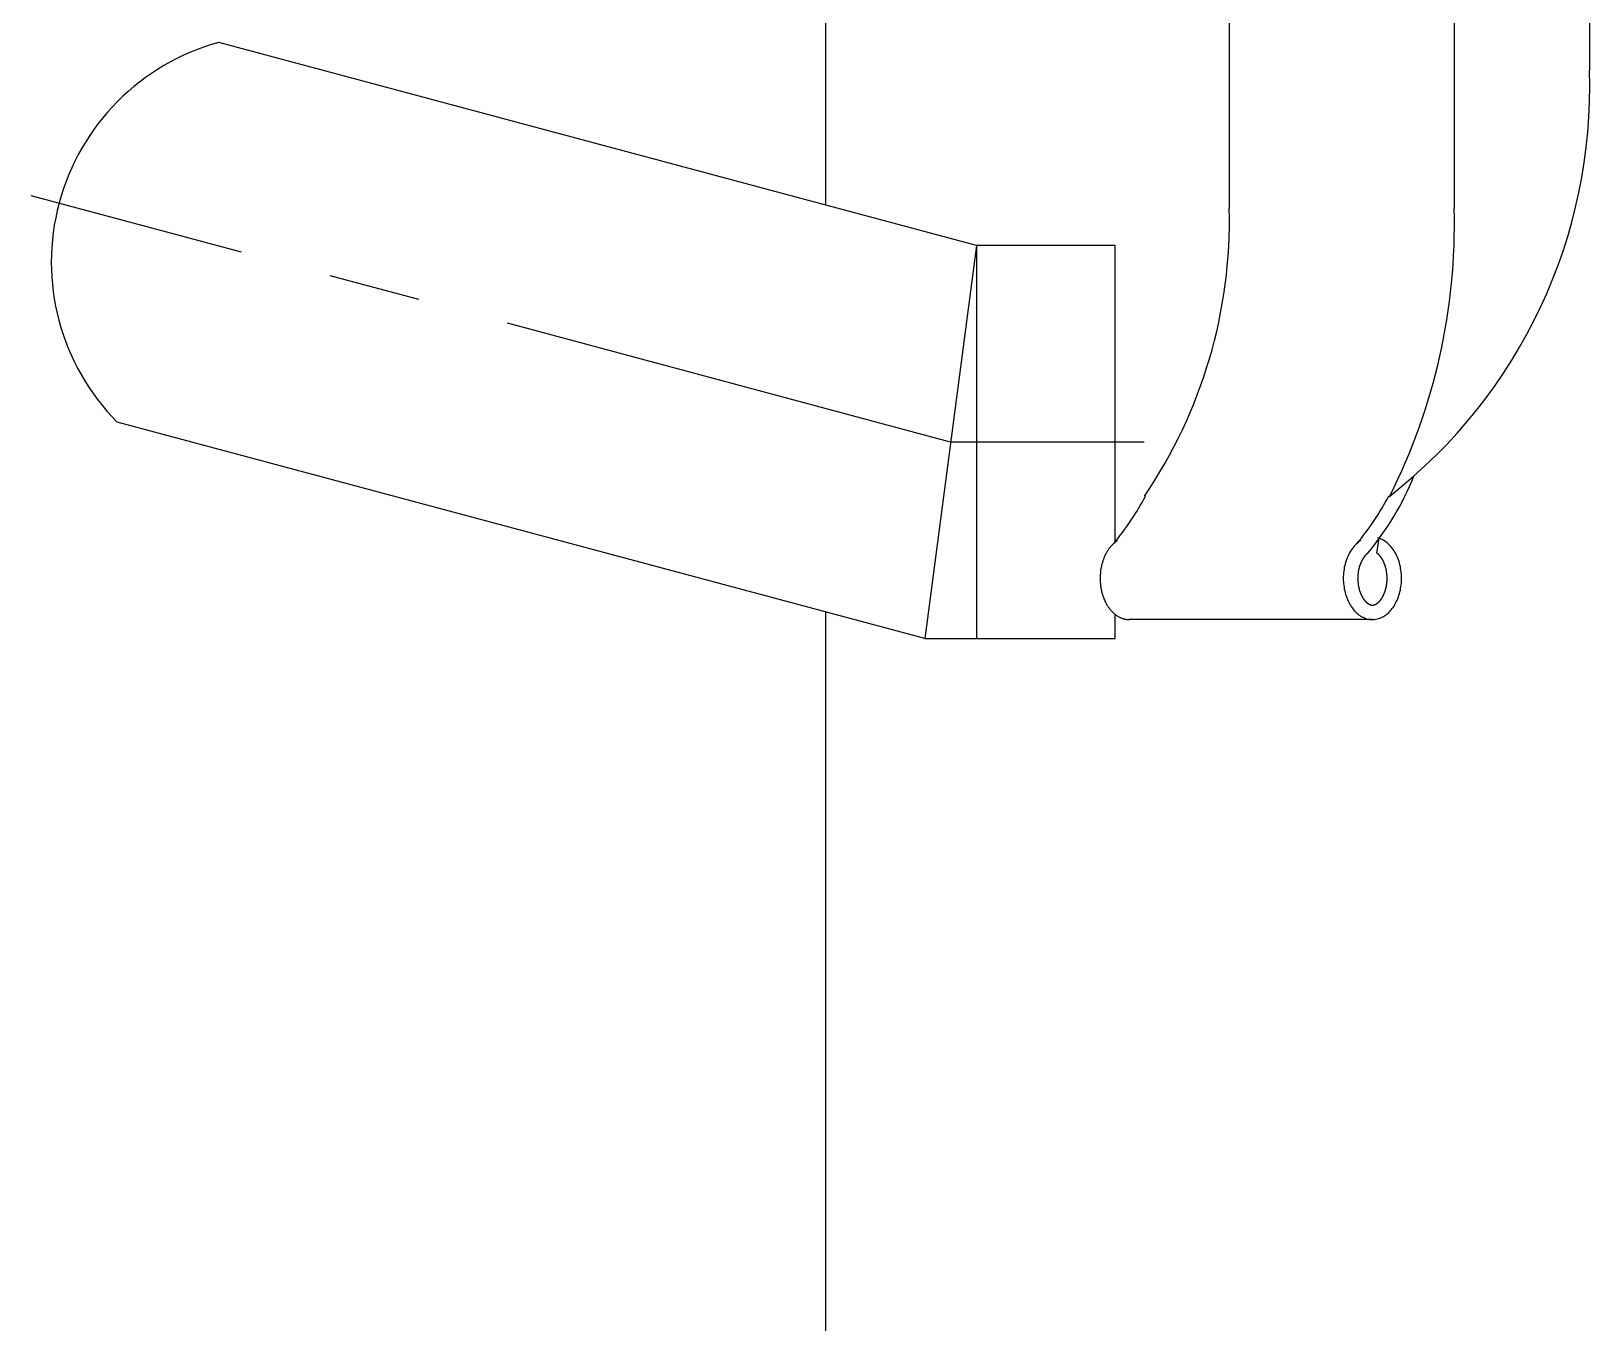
# Model space of a CAD drawing. Extents: x -248 to 886, y -950 to 197.
# Drawn here: x -235.9 to -128, y -466.4 to -377 of the extents above; entities that cross this region are included whole.
import ezdxf

# ---------------------------------------------------------------- set-up
doc = ezdxf.new("R2010")
doc.units = 0
doc.linetypes.add('CENTER', pattern=[50.8, 31.75, -6.35, 6.35, -6.35])
doc.layers.get('0').update_dxf_attribs({"linetype": 'CONTINUOUS'})
doc.layers.add('CENTER', color=1, linetype='CONTINUOUS')

msp = doc.modelspace()

# ---------------------------------------------------------------- linework, layer by layer
at = {"color": 7, "linetype": 'CONTINUOUS'}
for p, q in [((-180.9, -389), (-180.9, -347.08)), ((-152.99, -365.68), (-152.99, -389.23)), ((-137.43, -365.68), (-137.43, -389.23)), ((-128.06, -376.04), (-128.06, -379.68)), ((-170.48, -391.8), (-222.91, -377.75)), ((-170.48, -391.8), (-174.06, -419)), ((-160.88, -391.8), (-170.48, -391.8)), ((-170.48, -391.8), (-170.48, -419)), ((-160.88, -412.3), (-160.88, -391.8)), ((-174.06, -419), (-229.95, -404.02)), ((-158.86, -409.14), (-158.79, -409.14)), ((-141.96, -409.14), (-141.89, -409.14)), ((-142.78, -413.08), (-142.61, -412.06)), ((-180.9, -893.98), (-180.9, -417.16)), ((-160.88, -419), (-160.88, -417.33)), ((-143.08, -417.68), (-159.91, -417.68)), ((-174.06, -419), (-160.88, -419))]:
    msp.add_line(p, q, dxfattribs=at)
for points in [[(-160.72, -412.22, 0), (-160.75, -412.24, 0), (-160.79, -412.27, 0), (-160.83, -412.3, 0), (-160.87, -412.32, 0), (-160.91, -412.35, 0), (-160.94, -412.38, 0), (-160.98, -412.42, 0), (-161.02, -412.45, 0), (-161.05, -412.48, 0), (-161.09, -412.52, 0), (-161.12, -412.55, 0), (-161.16, -412.59, 0), (-161.19, -412.63, 0), (-161.22, -412.67, 0), (-161.26, -412.71, 0), (-161.29, -412.75, 0), (-161.32, -412.79, 0), (-161.35, -412.83, 0), (-161.38, -412.88, 0), (-161.41, -412.92, 0), (-161.44, -412.97, 0), (-161.46, -413.01, 0), (-161.49, -413.06, 0), (-161.52, -413.11, 0), (-161.54, -413.16, 0), (-161.57, -413.21, 0), (-161.59, -413.26, 0), (-161.62, -413.31, 0), (-161.64, -413.36, 0), (-161.66, -413.41, 0), (-161.68, -413.47, 0), (-161.7, -413.52, 0), (-161.72, -413.57, 0), (-161.74, -413.63, 0), (-161.76, -413.69, 0), (-161.77, -413.74, 0), (-161.79, -413.8, 0), (-161.81, -413.86, 0), (-161.82, -413.91, 0), (-161.83, -413.97, 0), (-161.84, -414.03, 0), (-161.86, -414.09, 0), (-161.87, -414.15, 0), (-161.88, -414.2, 0), (-161.89, -414.26, 0), (-161.9, -414.32, 0), (-161.9, -414.38, 0), (-161.91, -414.44, 0), (-161.91, -414.5, 0), (-161.92, -414.56, 0), (-161.92, -414.63, 0), (-161.93, -414.69, 0), (-161.93, -414.75, 0), (-161.93, -414.81, 0), (-161.93, -414.87, 0), (-161.93, -414.93, 0), (-161.92, -414.99, 0), (-161.92, -415.05, 0), (-161.92, -415.11, 0), (-161.91, -415.17, 0), (-161.91, -415.23, 0), (-161.9, -415.29, 0), (-161.89, -415.35, 0), (-161.88, -415.41, 0), (-161.88, -415.47, 0), (-161.87, -415.53, 0), (-161.85, -415.59, 0), (-161.84, -415.65, 0), (-161.83, -415.71, 0), (-161.82, -415.76, 0), (-161.8, -415.82, 0), (-161.79, -415.88, 0), (-161.77, -415.93, 0), (-161.75, -415.99, 0), (-161.74, -416.05, 0), (-161.72, -416.1, 0), (-161.7, -416.15, 0), (-161.68, -416.21, 0), (-161.66, -416.26, 0), (-161.63, -416.31, 0), (-161.61, -416.37, 0), (-161.59, -416.42, 0), (-161.56, -416.47, 0), (-161.54, -416.52, 0), (-161.51, -416.56, 0), (-161.49, -416.61, 0), (-161.46, -416.66, 0), (-161.43, -416.71, 0), (-161.4, -416.75, 0), (-161.37, -416.8, 0), (-161.34, -416.84, 0), (-161.31, -416.88, 0), (-161.28, -416.92, 0), (-161.25, -416.96, 0), (-161.22, -417, 0), (-161.18, -417.04, 0), (-161.15, -417.08, 0), (-161.12, -417.12, 0), (-161.08, -417.15, 0), (-161.05, -417.19, 0), (-161.01, -417.22, 0), (-160.97, -417.25, 0), (-160.94, -417.29, 0), (-160.9, -417.32, 0), (-160.86, -417.35, 0), (-160.82, -417.37, 0), (-160.79, -417.4, 0), (-160.75, -417.43, 0), (-160.71, -417.45, 0), (-160.67, -417.48, 0), (-160.63, -417.5, 0), (-160.59, -417.52, 0), (-160.55, -417.54, 0), (-160.5, -417.56, 0), (-160.46, -417.57, 0), (-160.42, -417.59, 0), (-160.38, -417.61, 0), (-160.34, -417.62, 0), (-160.3, -417.63, 0), (-160.25, -417.64, 0), (-160.21, -417.65, 0), (-160.17, -417.66, 0), (-160.13, -417.67, 0), (-160.08, -417.67, 0), (-160.04, -417.68, 0), (-160, -417.68, 0), (-159.96, -417.68, 0), (-159.91, -417.68, 0)], [(-143.88, -412.22, 0), (-143.97, -412.27, 0), (-144.05, -412.33, 0), (-144.12, -412.39, 0), (-144.2, -412.46, 0), (-144.27, -412.53, 0), (-144.34, -412.61, 0), (-144.41, -412.69, 0), (-144.48, -412.78, 0), (-144.54, -412.87, 0), (-144.6, -412.96, 0), (-144.66, -413.06, 0), (-144.72, -413.16, 0), (-144.77, -413.27, 0), (-144.81, -413.37, 0), (-144.86, -413.48, 0), (-144.9, -413.6, 0), (-144.94, -413.71, 0), (-144.97, -413.83, 0), (-145, -413.95, 0), (-145.03, -414.07, 0), (-145.05, -414.19, 0), (-145.06, -414.32, 0), (-145.08, -414.44, 0), (-145.09, -414.57, 0), (-145.1, -414.7, 0), (-145.1, -414.82, 0), (-145.1, -414.95, 0), (-145.09, -415.08, 0), (-145.08, -415.2, 0), (-145.07, -415.33, 0), (-145.05, -415.45, 0), (-145.03, -415.58, 0), (-145, -415.7, 0), (-144.97, -415.82, 0), (-144.94, -415.94, 0), (-144.9, -416.05, 0), (-144.86, -416.17, 0), (-144.82, -416.28, 0), (-144.77, -416.39, 0), (-144.72, -416.49, 0), (-144.67, -416.59, 0), (-144.61, -416.69, 0), (-144.55, -416.79, 0), (-144.49, -416.88, 0), (-144.42, -416.96, 0), (-144.35, -417.05, 0), (-144.28, -417.12, 0), (-144.21, -417.2, 0), (-144.13, -417.26, 0), (-144.06, -417.33, 0), (-143.98, -417.39, 0), (-143.9, -417.44, 0), (-143.81, -417.49, 0), (-143.73, -417.53, 0), (-143.64, -417.57, 0), (-143.56, -417.6, 0), (-143.47, -417.63, 0), (-143.38, -417.65, 0), (-143.29, -417.67, 0), (-143.2, -417.68, 0), (-143.11, -417.68, 0), (-143.02, -417.68, 0), (-142.93, -417.68, 0), (-142.84, -417.66, 0), (-142.75, -417.64, 0), (-142.66, -417.62, 0), (-142.58, -417.59, 0), (-142.49, -417.56, 0), (-142.41, -417.52, 0), (-142.32, -417.47, 0), (-142.24, -417.42, 0), (-142.16, -417.37, 0), (-142.08, -417.31, 0), (-142, -417.24, 0), (-141.93, -417.17, 0), (-141.86, -417.09, 0), (-141.79, -417.01, 0), (-141.72, -416.93, 0), (-141.65, -416.84, 0), (-141.59, -416.75, 0), (-141.53, -416.65, 0), (-141.48, -416.56, 0), (-141.43, -416.45, 0), (-141.38, -416.35, 0), (-141.33, -416.24, 0), (-141.29, -416.12, 0), (-141.25, -416.01, 0), (-141.21, -415.89, 0), (-141.18, -415.77, 0), (-141.15, -415.65, 0), (-141.13, -415.53, 0), (-141.11, -415.41, 0), (-141.09, -415.28, 0), (-141.08, -415.16, 0), (-141.07, -415.03, 0), (-141.07, -414.9, 0), (-141.07, -414.78, 0), (-141.07, -414.65, 0), (-141.08, -414.52, 0), (-141.09, -414.4, 0), (-141.11, -414.27, 0), (-141.13, -414.15, 0), (-141.15, -414.03, 0), (-141.18, -413.9, 0), (-141.21, -413.79, 0), (-141.24, -413.67, 0), (-141.28, -413.56, 0), (-141.32, -413.44, 0), (-141.37, -413.33, 0), (-141.42, -413.23, 0), (-141.47, -413.12, 0), (-141.53, -413.02, 0), (-141.59, -412.93, 0), (-141.65, -412.83, 0), (-141.71, -412.75, 0), (-141.78, -412.66, 0), (-141.85, -412.58, 0), (-141.92, -412.51, 0), (-141.99, -412.44, 0), (-142.07, -412.37, 0), (-142.15, -412.31, 0), (-142.23, -412.25, 0), (-142.31, -412.2, 0), (-142.4, -412.15, 0), (-142.48, -412.11, 0), (-142.57, -412.08, 0), (-142.65, -412.05, 0), (-142.74, -412.02, 0)]]:
    msp.add_polyline3d(points, dxfattribs=at)
at = {"color": 7}
msp.add_polyline3d([(-143.43, -413.12, 0), (-143.43, -413.12, 0), (-143.44, -413.12, 0), (-143.44, -413.13, 0), (-143.45, -413.13, 0), (-143.45, -413.13, 0), (-143.45, -413.14, 0), (-143.46, -413.14, 0), (-143.46, -413.14, 0), (-143.47, -413.15, 0), (-143.47, -413.15, 0), (-143.47, -413.15, 0), (-143.48, -413.16, 0), (-143.48, -413.16, 0), (-143.49, -413.16, 0), (-143.49, -413.17, 0), (-143.5, -413.17, 0), (-143.5, -413.18, 0), (-143.5, -413.18, 0), (-143.51, -413.18, 0), (-143.51, -413.19, 0), (-143.52, -413.19, 0), (-143.52, -413.19, 0), (-143.53, -413.2, 0), (-143.53, -413.2, 0), (-143.53, -413.21, 0), (-143.54, -413.21, 0), (-143.54, -413.22, 0), (-143.55, -413.22, 0), (-143.55, -413.23, 0), (-143.56, -413.23, 0), (-143.56, -413.23, 0), (-143.56, -413.24, 0), (-143.57, -413.24, 0), (-143.57, -413.25, 0), (-143.58, -413.25, 0), (-143.58, -413.26, 0), (-143.59, -413.26, 0), (-143.59, -413.27, 0), (-143.59, -413.27, 0), (-143.6, -413.28, 0), (-143.6, -413.28, 0), (-143.61, -413.29, 0), (-143.61, -413.29, 0), (-143.62, -413.3, 0), (-143.62, -413.3, 0), (-143.62, -413.31, 0), (-143.63, -413.31, 0), (-143.63, -413.32, 0), (-143.64, -413.32, 0), (-143.64, -413.33, 0), (-143.65, -413.33, 0), (-143.65, -413.34, 0), (-143.65, -413.35, 0), (-143.66, -413.35, 0), (-143.66, -413.36, 0), (-143.67, -413.36, 0), (-143.67, -413.37, 0), (-143.68, -413.37, 0), (-143.68, -413.38, 0), (-143.68, -413.38, 0), (-143.69, -413.39, 0), (-143.69, -413.4, 0), (-143.7, -413.4, 0), (-143.7, -413.41, 0), (-143.71, -413.42, 0), (-143.71, -413.42, 0), (-143.71, -413.43, 0), (-143.72, -413.43, 0), (-143.72, -413.44, 0), (-143.73, -413.45, 0), (-143.73, -413.45, 0), (-143.73, -413.46, 0), (-143.74, -413.46, 0), (-143.74, -413.47, 0), (-143.75, -413.48, 0), (-143.75, -413.49, 0), (-143.75, -413.49, 0), (-143.76, -413.5, 0), (-143.76, -413.5, 0), (-143.77, -413.51, 0), (-143.77, -413.52, 0), (-143.78, -413.52, 0), (-143.78, -413.53, 0), (-143.78, -413.54, 0), (-143.79, -413.55, 0), (-143.79, -413.55, 0), (-143.79, -413.56, 0), (-143.8, -413.57, 0), (-143.8, -413.57, 0), (-143.81, -413.58, 0), (-143.81, -413.59, 0), (-143.81, -413.6, 0), (-143.82, -413.6, 0), (-143.82, -413.61, 0), (-143.83, -413.62, 0), (-143.83, -413.62, 0), (-143.83, -413.63, 0), (-143.84, -413.64, 0), (-143.84, -413.65, 0), (-143.84, -413.66, 0), (-143.85, -413.66, 0), (-143.85, -413.67, 0), (-143.85, -413.68, 0), (-143.86, -413.69, 0), (-143.86, -413.69, 0), (-143.87, -413.7, 0), (-143.87, -413.71, 0), (-143.87, -413.72, 0), (-143.88, -413.73, 0), (-143.88, -413.73, 0), (-143.88, -413.74, 0), (-143.89, -413.75, 0), (-143.89, -413.76, 0), (-143.89, -413.77, 0), (-143.9, -413.77, 0), (-143.9, -413.78, 0), (-143.9, -413.79, 0), (-143.91, -413.8, 0), (-143.91, -413.81, 0), (-143.91, -413.82, 0), (-143.92, -413.82, 0), (-143.92, -413.83, 0), (-143.92, -413.84, 0), (-143.93, -413.85, 0), (-143.93, -413.86, 0), (-143.93, -413.87, 0), (-143.94, -413.88, 0), (-143.94, -413.88, 0), (-143.94, -413.89, 0), (-143.95, -413.9, 0), (-143.95, -413.91, 0), (-143.95, -413.92, 0), (-143.96, -413.93, 0), (-143.96, -413.94, 0), (-143.96, -413.94, 0), (-143.96, -413.95, 0), (-143.97, -413.96, 0), (-143.97, -413.97, 0), (-143.97, -413.98, 0), (-143.97, -413.99, 0), (-143.98, -414, 0), (-143.98, -414.01, 0), (-143.98, -414.02, 0), (-143.99, -414.03, 0), (-143.99, -414.04, 0), (-143.99, -414.04, 0), (-143.99, -414.05, 0), (-144, -414.06, 0), (-144, -414.07, 0), (-144, -414.08, 0), (-144, -414.09, 0), (-144.01, -414.1, 0), (-144.01, -414.11, 0), (-144.01, -414.12, 0), (-144.01, -414.13, 0), (-144.02, -414.14, 0), (-144.02, -414.15, 0), (-144.02, -414.16, 0), (-144.02, -414.17, 0), (-144.03, -414.18, 0), (-144.03, -414.18, 0), (-144.03, -414.19, 0), (-144.03, -414.2, 0), (-144.03, -414.21, 0), (-144.03, -414.22, 0), (-144.04, -414.23, 0), (-144.04, -414.24, 0), (-144.04, -414.25, 0), (-144.04, -414.26, 0), (-144.04, -414.27, 0), (-144.05, -414.28, 0), (-144.05, -414.29, 0), (-144.05, -414.3, 0), (-144.05, -414.31, 0), (-144.05, -414.32, 0), (-144.06, -414.33, 0), (-144.06, -414.34, 0), (-144.06, -414.35, 0), (-144.06, -414.36, 0), (-144.06, -414.37, 0), (-144.06, -414.38, 0), (-144.06, -414.39, 0), (-144.07, -414.4, 0), (-144.07, -414.41, 0), (-144.07, -414.42, 0), (-144.07, -414.43, 0), (-144.07, -414.44, 0), (-144.07, -414.45, 0), (-144.07, -414.46, 0), (-144.08, -414.47, 0), (-144.08, -414.48, 0), (-144.08, -414.49, 0), (-144.08, -414.5, 0), (-144.08, -414.51, 0), (-144.08, -414.52, 0), (-144.08, -414.53, 0), (-144.08, -414.54, 0), (-144.09, -414.55, 0), (-144.09, -414.56, 0), (-144.09, -414.57, 0), (-144.09, -414.58, 0), (-144.09, -414.59, 0), (-144.09, -414.6, 0), (-144.09, -414.61, 0), (-144.09, -414.62, 0), (-144.09, -414.63, 0), (-144.09, -414.64, 0), (-144.09, -414.65, 0), (-144.09, -414.66, 0), (-144.09, -414.67, 0), (-144.09, -414.68, 0), (-144.09, -414.69, 0), (-144.09, -414.7, 0), (-144.1, -414.71, 0), (-144.1, -414.72, 0), (-144.1, -414.73, 0), (-144.1, -414.74, 0), (-144.1, -414.75, 0), (-144.1, -414.76, 0), (-144.1, -414.77, 0), (-144.1, -414.78, 0), (-144.1, -414.79, 0), (-144.1, -414.81, 0), (-144.1, -414.81, 0), (-144.1, -414.82, 0), (-144.1, -414.83, 0), (-144.1, -414.85, 0), (-144.1, -414.86, 0), (-144.1, -414.87, 0), (-144.1, -414.88, 0), (-144.1, -414.89, 0), (-144.1, -414.9, 0), (-144.1, -414.91, 0), (-144.1, -414.92, 0), (-144.1, -414.93, 0), (-144.1, -414.94, 0), (-144.1, -414.95, 0), (-144.09, -414.96, 0), (-144.09, -414.97, 0), (-144.09, -414.98, 0), (-144.09, -414.99, 0), (-144.09, -415, 0), (-144.09, -415.01, 0), (-144.09, -415.02, 0), (-144.09, -415.03, 0), (-144.09, -415.04, 0), (-144.09, -415.05, 0), (-144.09, -415.06, 0), (-144.09, -415.07, 0), (-144.09, -415.08, 0), (-144.09, -415.09, 0), (-144.09, -415.1, 0), (-144.09, -415.11, 0), (-144.08, -415.12, 0), (-144.08, -415.13, 0), (-144.08, -415.14, 0), (-144.08, -415.15, 0), (-144.08, -415.16, 0), (-144.08, -415.17, 0), (-144.08, -415.18, 0), (-144.08, -415.19, 0), (-144.07, -415.2, 0), (-144.07, -415.21, 0), (-144.07, -415.22, 0), (-144.07, -415.23, 0), (-144.07, -415.24, 0), (-144.07, -415.25, 0), (-144.07, -415.26, 0), (-144.07, -415.27, 0), (-144.06, -415.28, 0), (-144.06, -415.29, 0), (-144.06, -415.3, 0), (-144.06, -415.31, 0), (-144.06, -415.32, 0), (-144.06, -415.33, 0), (-144.06, -415.34, 0), (-144.05, -415.35, 0), (-144.05, -415.36, 0), (-144.05, -415.37, 0), (-144.05, -415.38, 0), (-144.05, -415.39, 0), (-144.04, -415.4, 0), (-144.04, -415.41, 0), (-144.04, -415.42, 0), (-144.04, -415.43, 0), (-144.04, -415.44, 0), (-144.03, -415.45, 0), (-144.03, -415.46, 0), (-144.03, -415.47, 0), (-144.03, -415.48, 0), (-144.03, -415.49, 0), (-144.02, -415.5, 0), (-144.02, -415.5, 0), (-144.02, -415.51, 0), (-144.02, -415.52, 0), (-144.01, -415.53, 0), (-144.01, -415.54, 0), (-144.01, -415.55, 0), (-144.01, -415.56, 0), (-144, -415.57, 0), (-144, -415.58, 0), (-144, -415.59, 0), (-144, -415.6, 0), (-144, -415.61, 0), (-143.99, -415.62, 0), (-143.99, -415.63, 0), (-143.99, -415.63, 0), (-143.99, -415.64, 0), (-143.98, -415.65, 0), (-143.98, -415.66, 0), (-143.98, -415.67, 0), (-143.97, -415.68, 0), (-143.97, -415.69, 0), (-143.97, -415.7, 0), (-143.97, -415.71, 0), (-143.96, -415.72, 0), (-143.96, -415.73, 0), (-143.96, -415.73, 0), (-143.95, -415.74, 0), (-143.95, -415.75, 0), (-143.95, -415.76, 0), (-143.94, -415.77, 0), (-143.94, -415.78, 0), (-143.94, -415.79, 0), (-143.94, -415.8, 0), (-143.93, -415.8, 0), (-143.93, -415.81, 0), (-143.93, -415.82, 0), (-143.92, -415.83, 0), (-143.92, -415.84, 0), (-143.92, -415.85, 0), (-143.91, -415.85, 0), (-143.91, -415.86, 0), (-143.91, -415.87, 0), (-143.9, -415.88, 0), (-143.9, -415.89, 0), (-143.9, -415.89, 0), (-143.89, -415.9, 0), (-143.89, -415.91, 0), (-143.88, -415.92, 0), (-143.88, -415.93, 0), (-143.88, -415.94, 0), (-143.88, -415.94, 0), (-143.87, -415.95, 0), (-143.87, -415.96, 0), (-143.86, -415.97, 0), (-143.86, -415.98, 0), (-143.86, -415.98, 0), (-143.85, -415.99, 0), (-143.85, -416, 0), (-143.85, -416.01, 0), (-143.84, -416.01, 0), (-143.84, -416.02, 0), (-143.84, -416.03, 0), (-143.83, -416.04, 0), (-143.83, -416.04, 0), (-143.82, -416.05, 0), (-143.82, -416.06, 0), (-143.82, -416.06, 0), (-143.81, -416.07, 0), (-143.81, -416.08, 0), (-143.8, -416.09, 0), (-143.8, -416.09, 0), (-143.8, -416.1, 0), (-143.79, -416.11, 0), (-143.79, -416.12, 0), (-143.78, -416.12, 0), (-143.78, -416.13, 0), (-143.78, -416.14, 0), (-143.77, -416.14, 0), (-143.77, -416.15, 0), (-143.76, -416.16, 0), (-143.76, -416.16, 0), (-143.76, -416.17, 0), (-143.75, -416.18, 0), (-143.75, -416.18, 0), (-143.74, -416.19, 0), (-143.74, -416.2, 0), (-143.74, -416.2, 0), (-143.73, -416.21, 0), (-143.73, -416.22, 0), (-143.72, -416.22, 0), (-143.72, -416.23, 0), (-143.72, -416.24, 0), (-143.71, -416.24, 0), (-143.71, -416.25, 0), (-143.7, -416.25, 0), (-143.7, -416.26, 0), (-143.69, -416.27, 0), (-143.69, -416.27, 0), (-143.69, -416.28, 0), (-143.68, -416.28, 0), (-143.68, -416.29, 0), (-143.67, -416.3, 0), (-143.67, -416.3, 0), (-143.66, -416.31, 0), (-143.66, -416.31, 0), (-143.66, -416.32, 0), (-143.65, -416.32, 0), (-143.65, -416.33, 0), (-143.64, -416.33, 0), (-143.64, -416.34, 0), (-143.63, -416.35, 0), (-143.63, -416.35, 0), (-143.63, -416.36, 0), (-143.62, -416.36, 0), (-143.62, -416.37, 0), (-143.61, -416.37, 0), (-143.61, -416.38, 0), (-143.6, -416.38, 0), (-143.6, -416.39, 0), (-143.6, -416.39, 0), (-143.59, -416.4, 0), (-143.59, -416.4, 0), (-143.58, -416.41, 0), (-143.58, -416.41, 0), (-143.57, -416.42, 0), (-143.57, -416.42, 0), (-143.57, -416.43, 0), (-143.56, -416.43, 0), (-143.56, -416.43, 0), (-143.55, -416.44, 0), (-143.55, -416.44, 0), (-143.54, -416.45, 0), (-143.54, -416.45, 0), (-143.54, -416.46, 0), (-143.53, -416.46, 0), (-143.53, -416.46, 0), (-143.52, -416.47, 0), (-143.52, -416.47, 0), (-143.51, -416.48, 0), (-143.51, -416.48, 0), (-143.51, -416.48, 0), (-143.5, -416.49, 0), (-143.5, -416.49, 0), (-143.49, -416.5, 0), (-143.49, -416.5, 0), (-143.49, -416.5, 0), (-143.48, -416.51, 0), (-143.48, -416.51, 0), (-143.47, -416.51, 0), (-143.47, -416.52, 0), (-143.46, -416.52, 0), (-143.46, -416.52, 0), (-143.46, -416.53, 0), (-143.45, -416.53, 0), (-143.45, -416.53, 0), (-143.44, -416.54, 0), (-143.44, -416.54, 0), (-143.44, -416.54, 0), (-143.43, -416.55, 0), (-143.43, -416.55, 0), (-143.42, -416.55, 0), (-143.42, -416.56, 0), (-143.41, -416.56, 0), (-143.41, -416.56, 0), (-143.41, -416.56, 0), (-143.4, -416.57, 0), (-143.4, -416.57, 0), (-143.4, -416.57, 0), (-143.39, -416.58, 0), (-143.39, -416.58, 0), (-143.38, -416.58, 0), (-143.38, -416.58, 0), (-143.38, -416.59, 0), (-143.37, -416.59, 0), (-143.37, -416.59, 0), (-143.36, -416.59, 0), (-143.36, -416.6, 0), (-143.36, -416.6, 0), (-143.35, -416.6, 0), (-143.35, -416.6, 0), (-143.34, -416.61, 0), (-143.34, -416.61, 0), (-143.34, -416.61, 0), (-143.33, -416.61, 0), (-143.33, -416.61, 0), (-143.32, -416.62, 0), (-143.32, -416.62, 0), (-143.32, -416.62, 0), (-143.31, -416.62, 0), (-143.31, -416.62, 0), (-143.31, -416.63, 0), (-143.3, -416.63, 0), (-143.3, -416.63, 0), (-143.3, -416.63, 0), (-143.29, -416.63, 0), (-143.29, -416.63, 0), (-143.28, -416.64, 0), (-143.28, -416.64, 0), (-143.28, -416.64, 0), (-143.28, -416.64, 0), (-143.27, -416.64, 0), (-143.27, -416.64, 0), (-143.26, -416.64, 0), (-143.26, -416.65, 0), (-143.26, -416.65, 0), (-143.25, -416.65, 0), (-143.25, -416.65, 0), (-143.25, -416.65, 0), (-143.24, -416.65, 0), (-143.24, -416.65, 0), (-143.24, -416.65, 0), (-143.23, -416.66, 0), (-143.23, -416.66, 0), (-143.23, -416.66, 0), (-143.22, -416.66, 0), (-143.22, -416.66, 0), (-143.22, -416.66, 0), (-143.22, -416.66, 0), (-143.21, -416.66, 0), (-143.21, -416.67, 0), (-143.21, -416.67, 0), (-143.2, -416.67, 0), (-143.2, -416.67, 0), (-143.2, -416.67, 0), (-143.19, -416.67, 0), (-143.19, -416.67, 0), (-143.19, -416.67, 0), (-143.18, -416.67, 0), (-143.18, -416.67, 0), (-143.18, -416.67, 0), (-143.17, -416.67, 0), (-143.17, -416.67, 0), (-143.17, -416.68, 0), (-143.16, -416.68, 0), (-143.16, -416.68, 0), (-143.16, -416.68, 0), (-143.16, -416.68, 0), (-143.15, -416.68, 0), (-143.15, -416.68, 0), (-143.15, -416.68, 0), (-143.14, -416.68, 0), (-143.14, -416.68, 0), (-143.14, -416.68, 0), (-143.13, -416.68, 0), (-143.13, -416.68, 0), (-143.13, -416.68, 0), (-143.13, -416.68, 0), (-143.12, -416.68, 0), (-143.12, -416.68, 0), (-143.12, -416.68, 0), (-143.11, -416.68, 0), (-143.11, -416.68, 0), (-143.11, -416.68, 0), (-143.11, -416.68, 0), (-143.1, -416.68, 0), (-143.1, -416.68, 0), (-143.1, -416.68, 0), (-143.09, -416.68, 0), (-143.09, -416.68, 0), (-143.09, -416.68, 0), (-143.09, -416.68, 0), (-143.08, -416.68, 0), (-143.08, -416.68, 0), (-143.08, -416.68, 0), (-143.07, -416.68, 0), (-143.07, -416.68, 0), (-143.07, -416.68, 0), (-143.06, -416.68, 0), (-143.06, -416.68, 0), (-143.06, -416.68, 0), (-143.06, -416.68, 0), (-143.05, -416.68, 0), (-143.05, -416.68, 0), (-143.05, -416.68, 0), (-143.04, -416.68, 0), (-143.04, -416.68, 0), (-143.04, -416.68, 0), (-143.04, -416.68, 0), (-143.03, -416.68, 0), (-143.03, -416.68, 0), (-143.03, -416.68, 0), (-143.02, -416.68, 0), (-143.02, -416.68, 0), (-143.02, -416.68, 0), (-143.01, -416.68, 0), (-143.01, -416.68, 0), (-143.01, -416.68, 0), (-143.01, -416.68, 0), (-143, -416.68, 0), (-143, -416.68, 0), (-143, -416.67, 0), (-142.99, -416.67, 0), (-142.99, -416.67, 0), (-142.99, -416.67, 0), (-142.99, -416.67, 0), (-142.98, -416.67, 0), (-142.98, -416.67, 0), (-142.98, -416.67, 0), (-142.97, -416.67, 0), (-142.97, -416.67, 0), (-142.97, -416.67, 0), (-142.96, -416.67, 0), (-142.96, -416.67, 0), (-142.96, -416.66, 0), (-142.95, -416.66, 0), (-142.95, -416.66, 0), (-142.95, -416.66, 0), (-142.94, -416.66, 0), (-142.94, -416.66, 0), (-142.94, -416.66, 0), (-142.93, -416.66, 0), (-142.93, -416.66, 0), (-142.93, -416.65, 0), (-142.92, -416.65, 0), (-142.92, -416.65, 0), (-142.92, -416.65, 0), (-142.91, -416.65, 0), (-142.91, -416.65, 0), (-142.91, -416.65, 0), (-142.9, -416.65, 0), (-142.9, -416.64, 0), (-142.9, -416.64, 0), (-142.89, -416.64, 0), (-142.89, -416.64, 0), (-142.89, -416.64, 0), (-142.88, -416.64, 0), (-142.88, -416.63, 0), (-142.88, -416.63, 0), (-142.87, -416.63, 0), (-142.87, -416.63, 0), (-142.87, -416.63, 0), (-142.86, -416.63, 0), (-142.86, -416.62, 0), (-142.85, -416.62, 0), (-142.85, -416.62, 0), (-142.85, -416.62, 0), (-142.84, -416.62, 0), (-142.84, -416.62, 0), (-142.84, -416.61, 0), (-142.83, -416.61, 0), (-142.83, -416.61, 0), (-142.82, -416.61, 0), (-142.82, -416.61, 0), (-142.82, -416.6, 0), (-142.81, -416.6, 0), (-142.81, -416.6, 0), (-142.81, -416.6, 0), (-142.8, -416.59, 0), (-142.8, -416.59, 0), (-142.79, -416.59, 0), (-142.79, -416.59, 0), (-142.78, -416.58, 0), (-142.78, -416.58, 0), (-142.78, -416.58, 0), (-142.77, -416.57, 0), (-142.77, -416.57, 0), (-142.76, -416.57, 0), (-142.76, -416.57, 0), (-142.76, -416.56, 0), (-142.75, -416.56, 0), (-142.75, -416.56, 0), (-142.75, -416.56, 0), (-142.74, -416.55, 0), (-142.74, -416.55, 0), (-142.73, -416.55, 0), (-142.73, -416.54, 0), (-142.72, -416.54, 0), (-142.72, -416.54, 0), (-142.72, -416.53, 0), (-142.71, -416.53, 0), (-142.71, -416.53, 0), (-142.7, -416.52, 0), (-142.7, -416.52, 0), (-142.7, -416.52, 0), (-142.69, -416.51, 0), (-142.69, -416.51, 0), (-142.68, -416.5, 0), (-142.68, -416.5, 0), (-142.68, -416.5, 0), (-142.67, -416.49, 0), (-142.67, -416.49, 0), (-142.66, -416.49, 0), (-142.66, -416.48, 0), (-142.65, -416.48, 0), (-142.65, -416.48, 0), (-142.65, -416.47, 0), (-142.64, -416.47, 0), (-142.64, -416.46, 0), (-142.63, -416.46, 0), (-142.63, -416.45, 0), (-142.62, -416.45, 0), (-142.62, -416.44, 0), (-142.62, -416.44, 0), (-142.61, -416.44, 0), (-142.61, -416.43, 0), (-142.6, -416.43, 0), (-142.6, -416.42, 0), (-142.59, -416.42, 0), (-142.59, -416.41, 0), (-142.59, -416.41, 0), (-142.58, -416.4, 0), (-142.58, -416.4, 0), (-142.57, -416.39, 0), (-142.57, -416.39, 0), (-142.56, -416.38, 0), (-142.56, -416.38, 0), (-142.56, -416.37, 0), (-142.55, -416.37, 0), (-142.55, -416.36, 0), (-142.54, -416.36, 0), (-142.54, -416.35, 0), (-142.53, -416.35, 0), (-142.53, -416.34, 0), (-142.53, -416.34, 0), (-142.52, -416.33, 0), (-142.52, -416.33, 0), (-142.51, -416.32, 0), (-142.51, -416.32, 0), (-142.5, -416.31, 0), (-142.5, -416.3, 0), (-142.5, -416.3, 0), (-142.49, -416.29, 0), (-142.49, -416.29, 0), (-142.48, -416.28, 0), (-142.48, -416.27, 0), (-142.47, -416.27, 0), (-142.47, -416.26, 0), (-142.47, -416.26, 0), (-142.46, -416.25, 0), (-142.46, -416.25, 0), (-142.45, -416.24, 0), (-142.45, -416.23, 0), (-142.44, -416.23, 0), (-142.44, -416.22, 0), (-142.44, -416.21, 0), (-142.43, -416.21, 0), (-142.43, -416.2, 0), (-142.42, -416.19, 0), (-142.42, -416.19, 0), (-142.42, -416.18, 0), (-142.41, -416.18, 0), (-142.41, -416.17, 0), (-142.4, -416.16, 0), (-142.4, -416.15, 0), (-142.4, -416.15, 0), (-142.39, -416.14, 0), (-142.39, -416.13, 0), (-142.38, -416.13, 0), (-142.38, -416.12, 0), (-142.38, -416.11, 0), (-142.37, -416.11, 0), (-142.37, -416.1, 0), (-142.36, -416.09, 0), (-142.36, -416.08, 0), (-142.36, -416.08, 0), (-142.35, -416.07, 0), (-142.35, -416.06, 0), (-142.34, -416.06, 0), (-142.34, -416.05, 0), (-142.34, -416.04, 0), (-142.33, -416.03, 0), (-142.33, -416.02, 0), (-142.33, -416.02, 0), (-142.32, -416.01, 0), (-142.32, -416, 0), (-142.31, -416, 0), (-142.31, -415.99, 0), (-142.31, -415.98, 0), (-142.3, -415.97, 0), (-142.3, -415.96, 0), (-142.3, -415.96, 0), (-142.29, -415.95, 0), (-142.29, -415.94, 0), (-142.29, -415.93, 0), (-142.28, -415.92, 0), (-142.28, -415.92, 0), (-142.28, -415.91, 0), (-142.27, -415.9, 0), (-142.27, -415.89, 0), (-142.27, -415.88, 0), (-142.26, -415.88, 0), (-142.26, -415.87, 0), (-142.26, -415.86, 0), (-142.25, -415.85, 0), (-142.25, -415.84, 0), (-142.25, -415.83, 0), (-142.24, -415.82, 0), (-142.24, -415.82, 0), (-142.24, -415.81, 0), (-142.23, -415.8, 0), (-142.23, -415.79, 0), (-142.23, -415.78, 0), (-142.22, -415.77, 0), (-142.22, -415.76, 0), (-142.22, -415.76, 0), (-142.22, -415.75, 0), (-142.21, -415.74, 0), (-142.21, -415.73, 0), (-142.21, -415.72, 0), (-142.2, -415.71, 0), (-142.2, -415.7, 0), (-142.2, -415.69, 0), (-142.19, -415.69, 0), (-142.19, -415.68, 0), (-142.19, -415.67, 0), (-142.19, -415.66, 0), (-142.18, -415.65, 0), (-142.18, -415.64, 0), (-142.18, -415.63, 0), (-142.18, -415.62, 0), (-142.17, -415.61, 0), (-142.17, -415.6, 0), (-142.17, -415.59, 0), (-142.16, -415.58, 0), (-142.16, -415.58, 0), (-142.16, -415.57, 0), (-142.16, -415.56, 0), (-142.16, -415.55, 0), (-142.15, -415.54, 0), (-142.15, -415.53, 0), (-142.15, -415.52, 0), (-142.15, -415.51, 0), (-142.14, -415.5, 0), (-142.14, -415.49, 0), (-142.14, -415.48, 0), (-142.14, -415.47, 0), (-142.13, -415.46, 0), (-142.13, -415.45, 0), (-142.13, -415.44, 0), (-142.13, -415.43, 0), (-142.13, -415.42, 0), (-142.12, -415.42, 0), (-142.12, -415.4, 0), (-142.12, -415.39, 0), (-142.12, -415.38, 0), (-142.12, -415.38, 0), (-142.12, -415.37, 0), (-142.11, -415.36, 0), (-142.11, -415.35, 0), (-142.11, -415.34, 0), (-142.11, -415.33, 0), (-142.11, -415.32, 0), (-142.1, -415.31, 0), (-142.1, -415.3, 0), (-142.1, -415.29, 0), (-142.1, -415.28, 0), (-142.1, -415.27, 0), (-142.1, -415.26, 0), (-142.1, -415.25, 0), (-142.09, -415.24, 0), (-142.09, -415.23, 0), (-142.09, -415.22, 0), (-142.09, -415.21, 0), (-142.09, -415.2, 0), (-142.09, -415.19, 0), (-142.09, -415.18, 0), (-142.09, -415.17, 0), (-142.09, -415.16, 0), (-142.08, -415.15, 0), (-142.08, -415.14, 0), (-142.08, -415.13, 0), (-142.08, -415.12, 0), (-142.08, -415.11, 0), (-142.08, -415.1, 0), (-142.08, -415.09, 0), (-142.08, -415.08, 0), (-142.08, -415.07, 0), (-142.08, -415.06, 0), (-142.08, -415.05, 0), (-142.07, -415.04, 0), (-142.07, -415.02, 0), (-142.07, -415.01, 0), (-142.07, -415, 0), (-142.07, -415, 0), (-142.07, -414.98, 0), (-142.07, -414.97, 0), (-142.07, -414.96, 0), (-142.07, -414.95, 0), (-142.07, -414.94, 0), (-142.07, -414.93, 0), (-142.07, -414.92, 0), (-142.07, -414.91, 0), (-142.07, -414.9, 0), (-142.07, -414.89, 0), (-142.07, -414.88, 0), (-142.07, -414.87, 0), (-142.07, -414.86, 0), (-142.07, -414.85, 0), (-142.07, -414.84, 0), (-142.07, -414.83, 0), (-142.07, -414.82, 0), (-142.07, -414.81, 0), (-142.07, -414.8, 0), (-142.07, -414.79, 0), (-142.07, -414.78, 0), (-142.07, -414.77, 0), (-142.07, -414.76, 0), (-142.07, -414.75, 0), (-142.07, -414.74, 0), (-142.07, -414.73, 0), (-142.07, -414.72, 0), (-142.07, -414.71, 0), (-142.07, -414.7, 0), (-142.07, -414.69, 0), (-142.07, -414.68, 0), (-142.07, -414.67, 0), (-142.07, -414.66, 0), (-142.07, -414.65, 0), (-142.07, -414.64, 0), (-142.07, -414.63, 0), (-142.08, -414.62, 0), (-142.08, -414.61, 0), (-142.08, -414.6, 0), (-142.08, -414.58, 0), (-142.08, -414.57, 0), (-142.08, -414.56, 0), (-142.08, -414.56, 0), (-142.08, -414.55, 0), (-142.08, -414.54, 0), (-142.08, -414.52, 0), (-142.09, -414.51, 0), (-142.09, -414.5, 0), (-142.09, -414.49, 0), (-142.09, -414.48, 0), (-142.09, -414.47, 0), (-142.09, -414.46, 0), (-142.09, -414.45, 0), (-142.09, -414.44, 0), (-142.09, -414.43, 0), (-142.1, -414.42, 0), (-142.1, -414.41, 0), (-142.1, -414.4, 0), (-142.1, -414.39, 0), (-142.1, -414.38, 0), (-142.1, -414.37, 0), (-142.1, -414.36, 0), (-142.11, -414.36, 0), (-142.11, -414.35, 0), (-142.11, -414.33, 0), (-142.11, -414.32, 0), (-142.11, -414.31, 0), (-142.12, -414.31, 0), (-142.12, -414.3, 0), (-142.12, -414.29, 0), (-142.12, -414.28, 0), (-142.12, -414.27, 0), (-142.12, -414.26, 0), (-142.13, -414.25, 0), (-142.13, -414.24, 0), (-142.13, -414.23, 0), (-142.13, -414.22, 0), (-142.13, -414.21, 0), (-142.14, -414.2, 0), (-142.14, -414.19, 0), (-142.14, -414.18, 0), (-142.14, -414.17, 0), (-142.15, -414.16, 0), (-142.15, -414.15, 0), (-142.15, -414.14, 0), (-142.15, -414.13, 0), (-142.15, -414.12, 0), (-142.16, -414.11, 0), (-142.16, -414.11, 0), (-142.16, -414.1, 0), (-142.16, -414.09, 0), (-142.17, -414.08, 0), (-142.17, -414.07, 0), (-142.17, -414.06, 0), (-142.17, -414.05, 0), (-142.18, -414.04, 0), (-142.18, -414.03, 0), (-142.18, -414.02, 0), (-142.19, -414.01, 0), (-142.19, -414, 0), (-142.19, -413.99, 0), (-142.19, -413.99, 0), (-142.2, -413.98, 0), (-142.2, -413.97, 0), (-142.2, -413.96, 0), (-142.2, -413.95, 0), (-142.21, -413.94, 0), (-142.21, -413.93, 0), (-142.21, -413.92, 0), (-142.22, -413.92, 0), (-142.22, -413.91, 0), (-142.22, -413.9, 0), (-142.22, -413.89, 0), (-142.23, -413.88, 0), (-142.23, -413.87, 0), (-142.23, -413.86, 0), (-142.24, -413.85, 0), (-142.24, -413.85, 0), (-142.24, -413.84, 0), (-142.25, -413.83, 0), (-142.25, -413.82, 0), (-142.25, -413.81, 0), (-142.26, -413.8, 0), (-142.26, -413.8, 0), (-142.26, -413.79, 0), (-142.27, -413.78, 0), (-142.27, -413.77, 0), (-142.27, -413.76, 0), (-142.28, -413.75, 0), (-142.28, -413.75, 0), (-142.28, -413.74, 0), (-142.29, -413.73, 0), (-142.29, -413.72, 0), (-142.29, -413.71, 0), (-142.3, -413.71, 0), (-142.3, -413.7, 0), (-142.31, -413.69, 0), (-142.31, -413.68, 0), (-142.31, -413.68, 0), (-142.32, -413.67, 0), (-142.32, -413.66, 0), (-142.32, -413.65, 0), (-142.33, -413.64, 0), (-142.33, -413.64, 0), (-142.34, -413.63, 0), (-142.34, -413.62, 0), (-142.34, -413.62, 0), (-142.35, -413.61, 0), (-142.35, -413.6, 0), (-142.35, -413.59, 0), (-142.36, -413.58, 0), (-142.36, -413.58, 0), (-142.37, -413.57, 0), (-142.37, -413.56, 0), (-142.37, -413.56, 0), (-142.38, -413.55, 0), (-142.38, -413.54, 0), (-142.38, -413.54, 0), (-142.39, -413.53, 0), (-142.39, -413.52, 0), (-142.4, -413.51, 0), (-142.4, -413.51, 0), (-142.41, -413.5, 0), (-142.41, -413.5, 0), (-142.41, -413.49, 0), (-142.42, -413.48, 0), (-142.42, -413.48, 0), (-142.43, -413.47, 0), (-142.43, -413.46, 0), (-142.43, -413.46, 0), (-142.44, -413.45, 0), (-142.44, -413.44, 0), (-142.45, -413.44, 0), (-142.45, -413.43, 0), (-142.45, -413.43, 0), (-142.46, -413.42, 0), (-142.46, -413.41, 0), (-142.47, -413.41, 0), (-142.47, -413.4, 0), (-142.47, -413.39, 0), (-142.48, -413.39, 0), (-142.48, -413.38, 0), (-142.49, -413.38, 0), (-142.49, -413.37, 0), (-142.5, -413.37, 0), (-142.5, -413.36, 0), (-142.5, -413.35, 0), (-142.51, -413.35, 0), (-142.51, -413.34, 0), (-142.52, -413.34, 0), (-142.52, -413.33, 0), (-142.53, -413.33, 0), (-142.53, -413.32, 0), (-142.53, -413.32, 0), (-142.54, -413.31, 0), (-142.54, -413.31, 0), (-142.55, -413.3, 0), (-142.55, -413.3, 0), (-142.56, -413.29, 0), (-142.56, -413.29, 0), (-142.56, -413.28, 0), (-142.57, -413.27, 0), (-142.57, -413.27, 0), (-142.58, -413.26, 0), (-142.58, -413.26, 0), (-142.59, -413.25, 0), (-142.59, -413.25, 0), (-142.59, -413.25, 0), (-142.6, -413.24, 0), (-142.6, -413.24, 0), (-142.61, -413.23, 0), (-142.61, -413.23, 0), (-142.62, -413.22, 0), (-142.62, -413.22, 0), (-142.62, -413.21, 0), (-142.63, -413.21, 0), (-142.63, -413.21, 0), (-142.64, -413.2, 0), (-142.64, -413.2, 0), (-142.65, -413.19, 0), (-142.65, -413.19, 0), (-142.66, -413.19, 0), (-142.66, -413.18, 0), (-142.66, -413.18, 0), (-142.67, -413.17, 0), (-142.67, -413.17, 0), (-142.68, -413.17, 0), (-142.68, -413.16, 0), (-142.69, -413.16, 0), (-142.69, -413.15, 0), (-142.69, -413.15, 0), (-142.7, -413.15, 0), (-142.7, -413.14, 0), (-142.71, -413.14, 0), (-142.71, -413.14, 0), (-142.71, -413.13, 0), (-142.72, -413.13, 0), (-142.72, -413.13, 0), (-142.73, -413.12, 0), (-142.73, -413.12, 0), (-142.74, -413.12, 0), (-142.74, -413.12, 0), (-142.74, -413.11, 0), (-142.75, -413.11, 0), (-142.75, -413.11, 0), (-142.75, -413.1, 0), (-142.76, -413.1, 0), (-142.76, -413.1, 0), (-142.77, -413.1, 0), (-142.77, -413.09, 0), (-142.78, -413.09, 0), (-142.78, -413.09, 0), (-142.78, -413.08, 0)], dxfattribs=at)
at = {"color": 7, "linetype": 'CONTINUOUS'}
for centre, radius, start, end in [((-218.74, -392.94), 15.76, 105.3289, 224.6711), ((-163.95, -380.8), 35.91, 307.9046, 1.7871), ((-186.89, -390.06), 33.91, 325.7619, 1.4071), ((-179.17, -390.33), 41.76, 333.2264, 1.5089), ((-158.92, -400.19), 20.18, 320.1508, 337.9863), ((-175.75, -400.19), 19.18, 320.4293, 332.1766), ((-158.92, -400.19), 19.18, 320.4293, 332.1766)]:
    msp.add_arc(centre, radius, start, end, dxfattribs=at)
at = {"layer": 'CENTER', "color": 1, "linetype": 'CENTER'}
for p, q in [((-172.27, -405.4), (-235.89, -388.35)), ((-158.88, -405.4), (-172.27, -405.4))]:
    msp.add_line(p, q, dxfattribs=at)

doc.saveas('drawing.dxf')
